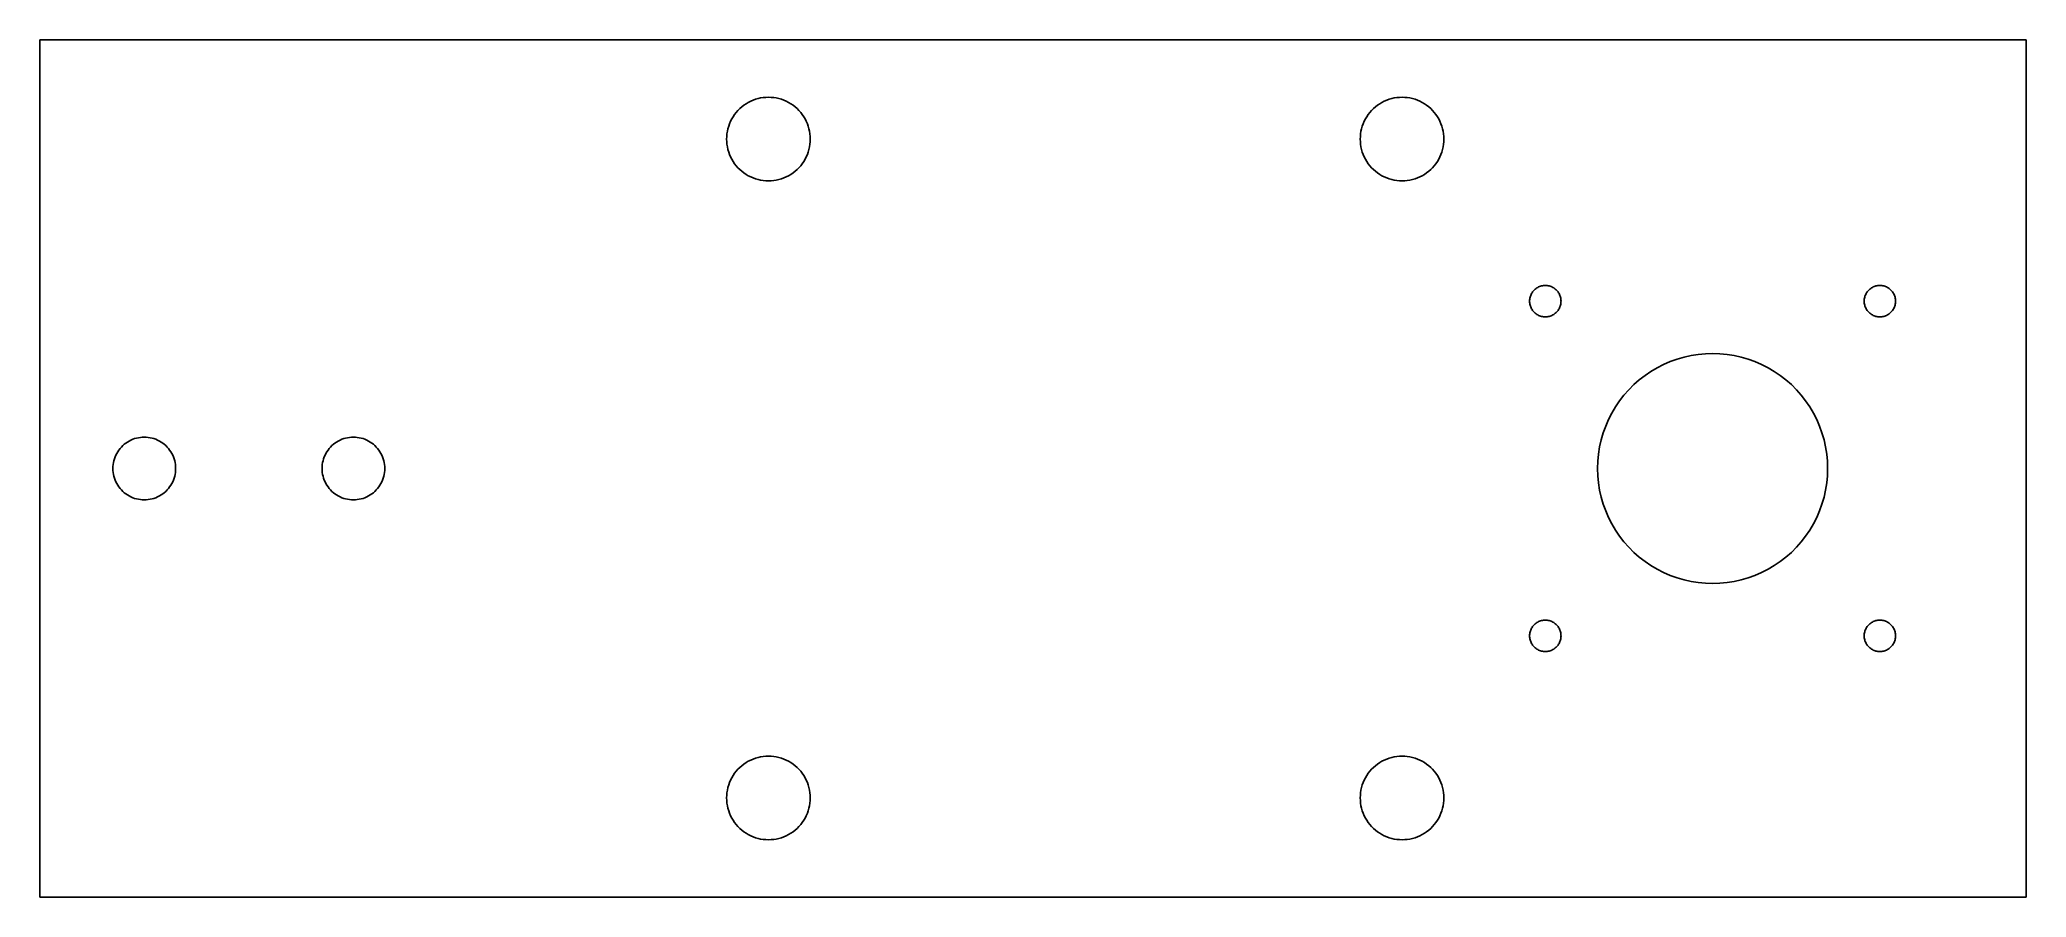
# Model space of a CAD drawing. Header units: metres. Extents: x -100 to 90, y -41 to 41.
import ezdxf

# ---------------------------------------------------------------- set-up
doc = ezdxf.new("R2010")
doc.units = ezdxf.units.M

msp = doc.modelspace()

# ---------------------------------------------------------------- linework, layer by layer
for p, q in [((90, 41), (-100, 41)), ((-100, 41), (-100, -41)), ((90, -41), (90, 41)), ((-33.382, 34.0497), (-33.2159, 34.2382)), ((-33.2159, 34.2382), (-33.0382, 34.4159)), ((-33.0382, 34.4159), (-32.8497, 34.582)), ((-32.8497, 34.582), (-32.6511, 34.7361)), ((-32.6511, 34.7361), (-32.4433, 34.8773)), ((-32.4433, 34.8773), (-32.227, 35.0052)), ((-32.227, 35.0052), (-32.0031, 35.1193)), ((-32.0031, 35.1193), (-31.7725, 35.2191)), ((-31.7725, 35.2191), (-31.5361, 35.3042)), ((-31.5361, 35.3042), (-31.2948, 35.3743)), ((-31.2948, 35.3743), (-31.0495, 35.4291)), ((-31.0495, 35.4291), (-30.8013, 35.4684)), ((-30.8013, 35.4684), (-30.5511, 35.4921)), ((-30.5511, 35.4921), (-30.3, 35.5)), ((-30.3, 35.5), (-30.0488, 35.4921)), ((-30.0488, 35.4921), (-29.7987, 35.4684)), ((-29.7987, 35.4684), (-29.5505, 35.4291)), ((-29.5505, 35.4291), (-29.3052, 35.3743)), ((-29.3052, 35.3743), (-29.0639, 35.3042)), ((-29.0639, 35.3042), (-28.8275, 35.2191)), ((-28.8275, 35.2191), (-28.5969, 35.1193)), ((-28.5969, 35.1193), (-28.373, 35.0052)), ((-28.373, 35.0052), (-28.1567, 34.8773)), ((-28.1567, 34.8773), (-27.9489, 34.7361)), ((-27.9489, 34.7361), (-27.7503, 34.582)), ((-27.7503, 34.582), (-27.5618, 34.4159)), ((-27.5618, 34.4159), (-27.3841, 34.2382)), ((-27.3841, 34.2382), (-27.2179, 34.0497)), ((27.2179, 34.0497), (27.3841, 34.2382)), ((27.3841, 34.2382), (27.5618, 34.4159)), ((27.5618, 34.4159), (27.7503, 34.582)), ((27.7503, 34.582), (27.9489, 34.7361)), ((27.9489, 34.7361), (28.1567, 34.8773)), ((28.1567, 34.8773), (28.373, 35.0052)), ((28.373, 35.0052), (28.5969, 35.1193)), ((28.5969, 35.1193), (28.8275, 35.2191)), ((28.8275, 35.2191), (29.0639, 35.3042)), ((29.0639, 35.3042), (29.3052, 35.3743)), ((29.3052, 35.3743), (29.5505, 35.4291)), ((29.5505, 35.4291), (29.7987, 35.4684)), ((29.7987, 35.4684), (30.0488, 35.4921)), ((30.0488, 35.4921), (30.3, 35.5)), ((30.3, 35.5), (30.5511, 35.4921)), ((30.5511, 35.4921), (30.8013, 35.4684)), ((30.8013, 35.4684), (31.0495, 35.4291)), ((31.0495, 35.4291), (31.2948, 35.3743)), ((31.2948, 35.3743), (31.5361, 35.3042)), ((31.5361, 35.3042), (31.7725, 35.2191)), ((31.7725, 35.2191), (32.0031, 35.1193)), ((32.0031, 35.1193), (32.227, 35.0052)), ((32.227, 35.0052), (32.4433, 34.8773)), ((32.4433, 34.8773), (32.6511, 34.7361)), ((32.6511, 34.7361), (32.8497, 34.582)), ((32.8497, 34.582), (33.0382, 34.4159)), ((33.0382, 34.4159), (33.2159, 34.2382)), ((33.2159, 34.2382), (33.382, 34.0497)), ((-34.2291, 32.2495), (-34.1743, 32.4948)), ((-34.1743, 32.4948), (-34.1042, 32.7361)), ((-34.1042, 32.7361), (-34.0191, 32.9725)), ((-34.0191, 32.9725), (-33.9193, 33.2031)), ((-33.9193, 33.2031), (-33.8052, 33.427)), ((-33.8052, 33.427), (-33.6773, 33.6433)), ((-33.6773, 33.6433), (-33.5361, 33.8511)), ((-33.5361, 33.8511), (-33.382, 34.0497)), ((-27.2179, 34.0497), (-27.0639, 33.8511)), ((-27.0639, 33.8511), (-26.9227, 33.6433)), ((-26.9227, 33.6433), (-26.7948, 33.427)), ((-26.7948, 33.427), (-26.6807, 33.2031)), ((-26.6807, 33.2031), (-26.5809, 32.9725)), ((-26.5809, 32.9725), (-26.4958, 32.7361)), ((-26.4958, 32.7361), (-26.4257, 32.4948)), ((-26.4257, 32.4948), (-26.3708, 32.2495)), ((26.3708, 32.2495), (26.4257, 32.4948)), ((26.4257, 32.4948), (26.4958, 32.7361)), ((26.4958, 32.7361), (26.5809, 32.9725)), ((26.5809, 32.9725), (26.6807, 33.2031)), ((26.6807, 33.2031), (26.7948, 33.427)), ((26.7948, 33.427), (26.9227, 33.6433)), ((26.9227, 33.6433), (27.0639, 33.8511)), ((27.0639, 33.8511), (27.2179, 34.0497)), ((33.382, 34.0497), (33.5361, 33.8511)), ((33.5361, 33.8511), (33.6773, 33.6433)), ((33.6773, 33.6433), (33.8052, 33.427)), ((33.8052, 33.427), (33.9193, 33.2031)), ((33.9193, 33.2031), (34.0191, 32.9725)), ((34.0191, 32.9725), (34.1042, 32.7361)), ((34.1042, 32.7361), (34.1743, 32.4948)), ((34.1743, 32.4948), (34.2291, 32.2495)), ((-34.3, 31.5), (-34.2921, 31.7512)), ((-34.2921, 31.2488), (-34.3, 31.5)), ((-34.2921, 31.7512), (-34.2684, 32.0013)), ((-34.2684, 30.9987), (-34.2921, 31.2488)), ((-34.2684, 32.0013), (-34.2291, 32.2495)), ((-34.2291, 30.7505), (-34.2684, 30.9987)), ((-34.1743, 30.5052), (-34.2291, 30.7505)), ((-34.1042, 30.2639), (-34.1743, 30.5052)), ((-26.4257, 30.5052), (-26.4958, 30.2639)), ((-26.3708, 30.7505), (-26.4257, 30.5052)), ((-26.3708, 32.2495), (-26.3315, 32.0013)), ((-26.3315, 30.9987), (-26.3708, 30.7505)), ((-26.3315, 32.0013), (-26.3079, 31.7512)), ((-26.3079, 31.2488), (-26.3315, 30.9987)), ((-26.3079, 31.7512), (-26.3, 31.5)), ((-26.3, 31.5), (-26.3079, 31.2488)), ((26.3, 31.5), (26.3079, 31.7512)), ((26.3079, 31.2488), (26.3, 31.5)), ((26.3079, 31.7512), (26.3315, 32.0013)), ((26.3315, 30.9987), (26.3079, 31.2488)), ((26.3315, 32.0013), (26.3708, 32.2495)), ((26.3708, 30.7505), (26.3315, 30.9987)), ((26.4257, 30.5052), (26.3708, 30.7505)), ((26.4958, 30.2639), (26.4257, 30.5052)), ((34.1743, 30.5052), (34.1042, 30.2639)), ((34.2291, 30.7505), (34.1743, 30.5052)), ((34.2291, 32.2495), (34.2684, 32.0013)), ((34.2684, 30.9987), (34.2291, 30.7505)), ((34.2684, 32.0013), (34.2921, 31.7512)), ((34.2921, 31.2488), (34.2684, 30.9987)), ((34.2921, 31.7512), (34.3, 31.5)), ((34.3, 31.5), (34.2921, 31.2488)), ((-34.0191, 30.0275), (-34.1042, 30.2639)), ((-33.9193, 29.7969), (-34.0191, 30.0275)), ((-33.8052, 29.573), (-33.9193, 29.7969)), ((-33.6773, 29.3567), (-33.8052, 29.573)), ((-33.5361, 29.1488), (-33.6773, 29.3567)), ((-33.382, 28.9503), (-33.5361, 29.1488)), ((-33.2159, 28.7618), (-33.382, 28.9503)), ((-33.0382, 28.5841), (-33.2159, 28.7618)), ((-32.8497, 28.4179), (-33.0382, 28.5841)), ((-27.5618, 28.5841), (-27.7503, 28.4179)), ((-27.3841, 28.7618), (-27.5618, 28.5841)), ((-27.2179, 28.9503), (-27.3841, 28.7618)), ((-27.0639, 29.1488), (-27.2179, 28.9503)), ((-26.9227, 29.3567), (-27.0639, 29.1488)), ((-26.7948, 29.573), (-26.9227, 29.3567)), ((-26.6807, 29.7969), (-26.7948, 29.573)), ((-26.5809, 30.0275), (-26.6807, 29.7969)), ((-26.4958, 30.2639), (-26.5809, 30.0275)), ((26.5809, 30.0275), (26.4958, 30.2639)), ((26.6807, 29.7969), (26.5809, 30.0275)), ((26.7948, 29.573), (26.6807, 29.7969)), ((26.9227, 29.3567), (26.7948, 29.573)), ((27.0639, 29.1488), (26.9227, 29.3567)), ((27.2179, 28.9503), (27.0639, 29.1488)), ((27.3841, 28.7618), (27.2179, 28.9503)), ((27.5618, 28.5841), (27.3841, 28.7618)), ((27.7503, 28.4179), (27.5618, 28.5841)), ((33.0382, 28.5841), (32.8497, 28.4179)), ((33.2159, 28.7618), (33.0382, 28.5841)), ((33.382, 28.9503), (33.2159, 28.7618)), ((33.5361, 29.1488), (33.382, 28.9503)), ((33.6773, 29.3567), (33.5361, 29.1488)), ((33.8052, 29.573), (33.6773, 29.3567)), ((33.9193, 29.7969), (33.8052, 29.573)), ((34.0191, 30.0275), (33.9193, 29.7969)), ((34.1042, 30.2639), (34.0191, 30.0275)), ((-32.6511, 28.2639), (-32.8497, 28.4179)), ((-32.4433, 28.1227), (-32.6511, 28.2639)), ((-32.227, 27.9948), (-32.4433, 28.1227)), ((-32.0031, 27.8807), (-32.227, 27.9948)), ((-31.7725, 27.7809), (-32.0031, 27.8807)), ((-31.5361, 27.6958), (-31.7725, 27.7809)), ((-31.2948, 27.6257), (-31.5361, 27.6958)), ((-31.0495, 27.5708), (-31.2948, 27.6257)), ((-30.8013, 27.5315), (-31.0495, 27.5708)), ((-30.5511, 27.5079), (-30.8013, 27.5315)), ((-30.3, 27.5), (-30.5511, 27.5079)), ((-30.0488, 27.5079), (-30.3, 27.5)), ((-29.7987, 27.5315), (-30.0488, 27.5079)), ((-29.5505, 27.5708), (-29.7987, 27.5315)), ((-29.3052, 27.6257), (-29.5505, 27.5708)), ((-29.0639, 27.6958), (-29.3052, 27.6257)), ((-28.8275, 27.7809), (-29.0639, 27.6958)), ((-28.5969, 27.8807), (-28.8275, 27.7809)), ((-28.373, 27.9948), (-28.5969, 27.8807)), ((-28.1567, 28.1227), (-28.373, 27.9948)), ((-27.9489, 28.2639), (-28.1567, 28.1227)), ((-27.7503, 28.4179), (-27.9489, 28.2639)), ((27.9489, 28.2639), (27.7503, 28.4179)), ((28.1567, 28.1227), (27.9489, 28.2639)), ((28.373, 27.9948), (28.1567, 28.1227)), ((28.5969, 27.8807), (28.373, 27.9948)), ((28.8275, 27.7809), (28.5969, 27.8807)), ((29.0639, 27.6958), (28.8275, 27.7809)), ((29.3052, 27.6257), (29.0639, 27.6958)), ((29.5505, 27.5708), (29.3052, 27.6257)), ((29.7987, 27.5315), (29.5505, 27.5708)), ((30.0488, 27.5079), (29.7987, 27.5315)), ((30.3, 27.5), (30.0488, 27.5079)), ((30.5511, 27.5079), (30.3, 27.5)), ((30.8013, 27.5315), (30.5511, 27.5079)), ((31.0495, 27.5708), (30.8013, 27.5315)), ((31.2948, 27.6257), (31.0495, 27.5708)), ((31.5361, 27.6958), (31.2948, 27.6257)), ((31.7725, 27.7809), (31.5361, 27.6958)), ((32.0031, 27.8807), (31.7725, 27.7809)), ((32.227, 27.9948), (32.0031, 27.8807)), ((32.4433, 28.1227), (32.227, 27.9948)), ((32.6511, 28.2639), (32.4433, 28.1227)), ((32.8497, 28.4179), (32.6511, 28.2639)), ((42.9732, 17.0934), (43.0439, 17.1558)), ((43.0439, 17.1558), (43.1183, 17.2135)), ((43.1183, 17.2135), (43.1963, 17.2665)), ((43.1963, 17.2665), (43.2774, 17.3145)), ((43.2774, 17.3145), (43.3613, 17.3572)), ((43.3613, 17.3572), (43.4478, 17.3947)), ((43.4478, 17.3947), (43.5365, 17.4266)), ((43.5365, 17.4266), (43.627, 17.4529)), ((43.627, 17.4529), (43.7189, 17.4734)), ((43.7189, 17.4734), (43.812, 17.4882)), ((43.812, 17.4882), (43.9058, 17.497)), ((43.9058, 17.497), (44, 17.5)), ((44, 17.5), (44.0942, 17.497)), ((44.0942, 17.497), (44.188, 17.4882)), ((44.188, 17.4882), (44.2811, 17.4734)), ((44.2811, 17.4734), (44.373, 17.4529)), ((44.373, 17.4529), (44.4635, 17.4266)), ((44.4635, 17.4266), (44.5522, 17.3947)), ((44.5522, 17.3947), (44.6387, 17.3572)), ((44.6387, 17.3572), (44.7226, 17.3145)), ((44.7226, 17.3145), (44.8037, 17.2665)), ((44.8037, 17.2665), (44.8817, 17.2135)), ((44.8817, 17.2135), (44.9561, 17.1558)), ((44.9561, 17.1558), (45.0268, 17.0934)), ((74.9732, 17.0934), (75.0439, 17.1558)), ((75.0439, 17.1558), (75.1183, 17.2135)), ((75.1183, 17.2135), (75.1963, 17.2665)), ((75.1963, 17.2665), (75.2774, 17.3145)), ((75.2774, 17.3145), (75.3613, 17.3572)), ((75.3613, 17.3572), (75.4478, 17.3947)), ((75.4478, 17.3947), (75.5365, 17.4266)), ((75.5365, 17.4266), (75.627, 17.4529)), ((75.627, 17.4529), (75.7189, 17.4734)), ((75.7189, 17.4734), (75.812, 17.4882)), ((75.812, 17.4882), (75.9058, 17.497)), ((75.9058, 17.497), (76, 17.5)), ((76, 17.5), (76.0942, 17.497)), ((76.0942, 17.497), (76.188, 17.4882)), ((76.188, 17.4882), (76.2811, 17.4734)), ((76.2811, 17.4734), (76.373, 17.4529)), ((76.373, 17.4529), (76.4635, 17.4266)), ((76.4635, 17.4266), (76.5522, 17.3947)), ((76.5522, 17.3947), (76.6387, 17.3572)), ((76.6387, 17.3572), (76.7226, 17.3145)), ((76.7226, 17.3145), (76.8037, 17.2665)), ((76.8037, 17.2665), (76.8817, 17.2135)), ((76.8817, 17.2135), (76.9561, 17.1558)), ((76.9561, 17.1558), (77.0268, 17.0934)), ((42.5, 16), (42.503, 16.0942)), ((42.503, 15.9058), (42.5, 16)), ((42.503, 16.0942), (42.5118, 16.188)), ((42.5118, 15.812), (42.503, 15.9058)), ((42.5118, 16.188), (42.5266, 16.2811)), ((42.5266, 15.7189), (42.5118, 15.812)), ((42.5266, 16.2811), (42.5471, 16.373)), ((42.5471, 15.627), (42.5266, 15.7189)), ((42.5471, 16.373), (42.5734, 16.4635)), ((42.5734, 15.5365), (42.5471, 15.627)), ((42.5734, 16.4635), (42.6053, 16.5522)), ((42.6053, 15.4478), (42.5734, 15.5365)), ((42.6053, 16.5522), (42.6428, 16.6387)), ((42.6428, 15.3613), (42.6053, 15.4478)), ((42.6428, 16.6387), (42.6855, 16.7226)), ((42.6855, 15.2774), (42.6428, 15.3613)), ((42.6855, 16.7226), (42.7335, 16.8037)), ((42.7335, 15.1963), (42.6855, 15.2774)), ((42.7335, 16.8037), (42.7865, 16.8817)), ((42.7865, 16.8817), (42.8442, 16.9561)), ((42.8442, 16.9561), (42.9066, 17.0268)), ((42.9066, 17.0268), (42.9732, 17.0934)), ((45.0268, 17.0934), (45.0935, 17.0268)), ((45.0935, 17.0268), (45.1558, 16.9561)), ((45.1558, 16.9561), (45.2135, 16.8817)), ((45.2135, 16.8817), (45.2665, 16.8037)), ((45.2665, 16.8037), (45.3145, 16.7226)), ((45.3145, 15.2774), (45.2665, 15.1963)), ((45.3145, 16.7226), (45.3573, 16.6387)), ((45.3573, 15.3613), (45.3145, 15.2774)), ((45.3573, 16.6387), (45.3947, 16.5522)), ((45.3947, 15.4478), (45.3573, 15.3613)), ((45.3947, 16.5522), (45.4266, 16.4635)), ((45.4266, 15.5365), (45.3947, 15.4478)), ((45.4266, 16.4635), (45.4529, 16.373)), ((45.4529, 15.627), (45.4266, 15.5365)), ((45.4529, 16.373), (45.4734, 16.2811)), ((45.4734, 15.7189), (45.4529, 15.627)), ((45.4734, 16.2811), (45.4882, 16.188)), ((45.4882, 15.812), (45.4734, 15.7189)), ((45.4882, 16.188), (45.4971, 16.0942)), ((45.4971, 15.9058), (45.4882, 15.812)), ((45.4971, 16.0942), (45.5, 16)), ((45.5, 16), (45.4971, 15.9058)), ((74.5, 16), (74.5029, 16.0942)), ((74.5029, 15.9058), (74.5, 16)), ((74.5029, 16.0942), (74.5118, 16.188)), ((74.5118, 15.812), (74.5029, 15.9058)), ((74.5118, 16.188), (74.5266, 16.2811)), ((74.5266, 15.7189), (74.5118, 15.812)), ((74.5266, 16.2811), (74.5471, 16.373)), ((74.5471, 15.627), (74.5266, 15.7189)), ((74.5471, 16.373), (74.5734, 16.4635)), ((74.5734, 15.5365), (74.5471, 15.627)), ((74.5734, 16.4635), (74.6053, 16.5522)), ((74.6053, 15.4478), (74.5734, 15.5365)), ((74.6053, 16.5522), (74.6427, 16.6387)), ((74.6427, 15.3613), (74.6053, 15.4478)), ((74.6427, 16.6387), (74.6855, 16.7226)), ((74.6855, 15.2774), (74.6427, 15.3613)), ((74.6855, 16.7226), (74.7335, 16.8037)), ((74.7335, 15.1963), (74.6855, 15.2774)), ((74.7335, 16.8037), (74.7865, 16.8817)), ((74.7865, 16.8817), (74.8442, 16.9561)), ((74.8442, 16.9561), (74.9065, 17.0268)), ((74.9065, 17.0268), (74.9732, 17.0934)), ((77.0268, 17.0934), (77.0934, 17.0268)), ((77.0934, 17.0268), (77.1558, 16.9561)), ((77.1558, 16.9561), (77.2135, 16.8817)), ((77.2135, 16.8817), (77.2665, 16.8037)), ((77.2665, 16.8037), (77.3145, 16.7226)), ((77.3145, 15.2774), (77.2665, 15.1963)), ((77.3145, 16.7226), (77.3572, 16.6387)), ((77.3572, 15.3613), (77.3145, 15.2774)), ((77.3572, 16.6387), (77.3947, 16.5522)), ((77.3947, 15.4478), (77.3572, 15.3613)), ((77.3947, 16.5522), (77.4266, 16.4635)), ((77.4266, 15.5365), (77.3947, 15.4478)), ((77.4266, 16.4635), (77.4529, 16.373)), ((77.4529, 15.627), (77.4266, 15.5365)), ((77.4529, 16.373), (77.4734, 16.2811)), ((77.4734, 15.7189), (77.4529, 15.627)), ((77.4734, 16.2811), (77.4882, 16.188)), ((77.4882, 15.812), (77.4734, 15.7189)), ((77.4882, 16.188), (77.497, 16.0942)), ((77.497, 15.9058), (77.4882, 15.812)), ((77.497, 16.0942), (77.5, 16)), ((77.5, 16), (77.497, 15.9058)), ((42.7865, 15.1183), (42.7335, 15.1963)), ((42.8442, 15.0439), (42.7865, 15.1183)), ((42.9066, 14.9732), (42.8442, 15.0439)), ((42.9732, 14.9065), (42.9066, 14.9732)), ((43.0439, 14.8442), (42.9732, 14.9065)), ((43.1183, 14.7865), (43.0439, 14.8442)), ((43.1963, 14.7335), (43.1183, 14.7865)), ((43.2774, 14.6855), (43.1963, 14.7335)), ((43.3613, 14.6427), (43.2774, 14.6855)), ((43.4478, 14.6053), (43.3613, 14.6427)), ((43.5365, 14.5734), (43.4478, 14.6053)), ((43.627, 14.5471), (43.5365, 14.5734)), ((43.7189, 14.5266), (43.627, 14.5471)), ((43.812, 14.5118), (43.7189, 14.5266)), ((43.9058, 14.5029), (43.812, 14.5118)), ((44, 14.5), (43.9058, 14.5029)), ((44.0942, 14.5029), (44, 14.5)), ((44.188, 14.5118), (44.0942, 14.5029)), ((44.2811, 14.5266), (44.188, 14.5118)), ((44.373, 14.5471), (44.2811, 14.5266)), ((44.4635, 14.5734), (44.373, 14.5471)), ((44.5522, 14.6053), (44.4635, 14.5734)), ((44.6387, 14.6427), (44.5522, 14.6053)), ((44.7226, 14.6855), (44.6387, 14.6427)), ((44.8037, 14.7335), (44.7226, 14.6855)), ((44.8817, 14.7865), (44.8037, 14.7335)), ((44.9561, 14.8442), (44.8817, 14.7865)), ((45.0268, 14.9065), (44.9561, 14.8442)), ((45.0935, 14.9732), (45.0268, 14.9065)), ((45.1558, 15.0439), (45.0935, 14.9732)), ((45.2135, 15.1183), (45.1558, 15.0439)), ((45.2665, 15.1963), (45.2135, 15.1183)), ((74.7865, 15.1183), (74.7335, 15.1963)), ((74.8442, 15.0439), (74.7865, 15.1183)), ((74.9065, 14.9732), (74.8442, 15.0439)), ((74.9732, 14.9065), (74.9065, 14.9732)), ((75.0439, 14.8442), (74.9732, 14.9065)), ((75.1183, 14.7865), (75.0439, 14.8442)), ((75.1963, 14.7335), (75.1183, 14.7865)), ((75.2774, 14.6855), (75.1963, 14.7335)), ((75.3613, 14.6427), (75.2774, 14.6855)), ((75.4478, 14.6053), (75.3613, 14.6427)), ((75.5365, 14.5734), (75.4478, 14.6053)), ((75.627, 14.5471), (75.5365, 14.5734)), ((75.7189, 14.5266), (75.627, 14.5471)), ((75.812, 14.5118), (75.7189, 14.5266)), ((75.9058, 14.5029), (75.812, 14.5118)), ((76, 14.5), (75.9058, 14.5029)), ((76.0942, 14.5029), (76, 14.5)), ((76.188, 14.5118), (76.0942, 14.5029)), ((76.2811, 14.5266), (76.188, 14.5118)), ((76.373, 14.5471), (76.2811, 14.5266)), ((76.4635, 14.5734), (76.373, 14.5471)), ((76.5522, 14.6053), (76.4635, 14.5734)), ((76.6387, 14.6427), (76.5522, 14.6053)), ((76.7226, 14.6855), (76.6387, 14.6427)), ((76.8037, 14.7335), (76.7226, 14.6855)), ((76.8817, 14.7865), (76.8037, 14.7335)), ((76.9561, 14.8442), (76.8817, 14.7865)), ((77.0268, 14.9065), (76.9561, 14.8442)), ((77.0934, 14.9732), (77.0268, 14.9065)), ((77.1558, 15.0439), (77.0934, 14.9732)), ((77.2135, 15.1183), (77.1558, 15.0439)), ((77.2665, 15.1963), (77.2135, 15.1183)), ((54.1059, 9.2876), (54.7007, 9.63936)), ((54.7007, 9.63936), (55.3164, 9.95309)), ((55.3164, 9.95309), (55.9506, 10.2275)), ((55.9506, 10.2275), (56.6008, 10.4616)), ((56.6008, 10.4616), (57.2644, 10.6544)), ((57.2644, 10.6544), (57.9388, 10.8051)), ((57.9388, 10.8051), (58.6213, 10.9133)), ((58.6213, 10.9133), (59.3093, 10.9783)), ((59.3093, 10.9783), (60, 11)), ((60, 11), (60.6907, 10.9783)), ((60.6907, 10.9783), (61.3787, 10.9133)), ((61.3787, 10.9133), (62.0612, 10.8051)), ((62.0612, 10.8051), (62.7356, 10.6544)), ((62.7356, 10.6544), (63.3992, 10.4616)), ((63.3992, 10.4616), (64.0494, 10.2275)), ((64.0494, 10.2275), (64.6836, 9.95309)), ((64.6836, 9.95309), (65.2993, 9.63936)), ((65.2993, 9.63936), (65.8941, 9.2876)), ((51.9814, 7.53001), (52.47, 8.01865)), ((52.47, 8.01865), (52.9883, 8.47563)), ((52.9883, 8.47563), (53.5344, 8.89919)), ((53.5344, 8.89919), (54.1059, 9.2876)), ((65.8941, 9.2876), (66.4656, 8.89919)), ((66.4656, 8.89919), (67.0117, 8.47563)), ((67.0117, 8.47563), (67.53, 8.01865)), ((67.53, 8.01865), (68.0186, 7.53001)), ((50.3606, 5.29929), (50.7124, 5.89409)), ((50.7124, 5.89409), (51.1008, 6.46564)), ((51.1008, 6.46564), (51.5244, 7.01166)), ((51.5244, 7.01166), (51.9814, 7.53001)), ((68.0186, 7.53001), (68.4756, 7.01166)), ((68.4756, 7.01166), (68.8992, 6.46564)), ((68.8992, 6.46564), (69.2876, 5.89409)), ((69.2876, 5.89409), (69.6394, 5.29929)), ((49.5384, 3.39919), (49.7725, 4.04936)), ((49.7725, 4.04936), (50.0469, 4.68356)), ((50.0469, 4.68356), (50.3606, 5.29929)), ((69.6394, 5.29929), (69.9531, 4.68356)), ((69.9531, 4.68356), (70.2275, 4.04936)), ((70.2275, 4.04936), (70.4616, 3.39919)), ((-92.427, 1.76335), (-92.3115, 1.91226)), ((-92.3115, 1.91226), (-92.1869, 2.05363)), ((-92.1869, 2.05363), (-92.0536, 2.1869)), ((-92.0536, 2.1869), (-91.9123, 2.31154)), ((-91.9123, 2.31154), (-91.7634, 2.42705)), ((-91.7634, 2.42705), (-91.6075, 2.53297)), ((-91.6075, 2.53297), (-91.4453, 2.62891)), ((-91.4453, 2.62891), (-91.2773, 2.71448)), ((-91.2773, 2.71448), (-91.1044, 2.78932)), ((-91.1044, 2.78932), (-90.927, 2.85316)), ((-90.927, 2.85316), (-90.7461, 2.90575)), ((-90.7461, 2.90575), (-90.5621, 2.94685)), ((-90.5621, 2.94685), (-90.376, 2.97633)), ((-90.376, 2.97633), (-90.1884, 2.99408)), ((-90.1884, 2.99408), (-90, 3)), ((-90, 3), (-89.8116, 2.99408)), ((-89.8116, 2.99408), (-89.624, 2.97633)), ((-89.624, 2.97633), (-89.4379, 2.94685)), ((-89.4379, 2.94685), (-89.2539, 2.90575)), ((-89.2539, 2.90575), (-89.0729, 2.85316)), ((-89.0729, 2.85316), (-88.8956, 2.78932)), ((-88.8956, 2.78932), (-88.7227, 2.71448)), ((-88.7227, 2.71448), (-88.5547, 2.62891)), ((-88.5547, 2.62891), (-88.3925, 2.53297)), ((-88.3925, 2.53297), (-88.2366, 2.42705)), ((-88.2366, 2.42705), (-88.0877, 2.31154)), ((-88.0877, 2.31154), (-87.9464, 2.1869)), ((-87.9464, 2.1869), (-87.8131, 2.05363)), ((-87.8131, 2.05363), (-87.6884, 1.91226)), ((-87.6884, 1.91226), (-87.5729, 1.76335)), ((-72.4271, 1.76334), (-72.3116, 1.91225)), ((-72.3116, 1.91225), (-72.1869, 2.05362)), ((-72.1869, 2.05362), (-72.0536, 2.18689)), ((-72.0536, 2.18689), (-71.9123, 2.31152)), ((-71.9123, 2.31152), (-71.7634, 2.42703)), ((-71.7634, 2.42703), (-71.6075, 2.53296)), ((-71.6075, 2.53296), (-71.4453, 2.62889)), ((-71.4453, 2.62889), (-71.2773, 2.71446)), ((-71.2773, 2.71446), (-71.1044, 2.78931)), ((-71.1044, 2.78931), (-70.9271, 2.85315)), ((-70.9271, 2.85315), (-70.7461, 2.90573)), ((-70.7461, 2.90573), (-70.5621, 2.94684)), ((-70.5621, 2.94684), (-70.376, 2.97632)), ((-70.376, 2.97632), (-70.1884, 2.99406)), ((-70.1884, 2.99406), (-70, 2.99998)), ((-70, 2.99998), (-69.8116, 2.99406)), ((-69.8116, 2.99406), (-69.624, 2.97632)), ((-69.624, 2.97632), (-69.4379, 2.94684)), ((-69.4379, 2.94684), (-69.2539, 2.90573)), ((-69.2539, 2.90573), (-69.073, 2.85315)), ((-69.073, 2.85315), (-68.8956, 2.78931)), ((-68.8956, 2.78931), (-68.7227, 2.71446)), ((-68.7227, 2.71446), (-68.5547, 2.62889)), ((-68.5547, 2.62889), (-68.3925, 2.53296)), ((-68.3925, 2.53296), (-68.2366, 2.42703)), ((-68.2366, 2.42703), (-68.0877, 2.31152)), ((-68.0877, 2.31152), (-67.9464, 2.18689)), ((-67.9464, 2.18689), (-67.8131, 2.05362)), ((-67.8131, 2.05362), (-67.6885, 1.91225)), ((-67.6885, 1.91225), (-67.573, 1.76334)), ((49.0867, 1.37866), (49.1949, 2.06119)), ((49.1949, 2.06119), (49.3456, 2.73558)), ((49.3456, 2.73558), (49.5384, 3.39919)), ((70.4616, 3.39919), (70.6544, 2.73558)), ((70.6544, 2.73558), (70.8051, 2.06119)), ((70.8051, 2.06119), (70.9133, 1.37866)), ((-93, 0), (-92.9941, 0.18837)), ((-92.9941, -0.18835), (-93, 0)), ((-92.9941, 0.18837), (-92.9763, 0.37599)), ((-92.9763, 0.37599), (-92.9469, 0.56213)), ((-92.9469, 0.56213), (-92.9057, 0.74606)), ((-92.9057, 0.74606), (-92.8532, 0.92705)), ((-92.8532, 0.92705), (-92.7893, 1.10437)), ((-92.7893, 1.10437), (-92.7145, 1.27733)), ((-92.7145, 1.27733), (-92.6289, 1.44525)), ((-92.6289, 1.44525), (-92.533, 1.60747)), ((-92.533, 1.60747), (-92.427, 1.76335)), ((-87.5729, 1.76335), (-87.467, 1.60747)), ((-87.467, 1.60747), (-87.3711, 1.44525)), ((-87.3711, 1.44525), (-87.2855, 1.27733)), ((-87.2855, 1.27733), (-87.2107, 1.10437)), ((-87.2107, 1.10437), (-87.1468, 0.92705)), ((-87.1468, 0.92705), (-87.0942, 0.74606)), ((-87.0942, 0.74606), (-87.0531, 0.56213)), ((-87.0531, 0.56213), (-87.0237, 0.37599)), ((-87.0237, 0.37599), (-87.0059, 0.18837)), ((-87.0059, 0.18837), (-87, 0)), ((-87, 0), (-87.0059, -0.18835)), ((-73, 0), (-72.9941, 0.18835)), ((-72.9941, -0.18837), (-73, 0)), ((-72.9941, 0.18835), (-72.9763, 0.37598)), ((-72.9763, 0.37598), (-72.9469, 0.56212)), ((-72.9469, 0.56212), (-72.9058, 0.74605)), ((-72.9058, 0.74605), (-72.8532, 0.92703)), ((-72.8532, 0.92703), (-72.7893, 1.10435)), ((-72.7893, 1.10435), (-72.7145, 1.27731)), ((-72.7145, 1.27731), (-72.6289, 1.44524)), ((-72.6289, 1.44524), (-72.533, 1.60745)), ((-72.533, 1.60745), (-72.4271, 1.76334)), ((-67.573, 1.76334), (-67.467, 1.60745)), ((-67.467, 1.60745), (-67.3711, 1.44524)), ((-67.3711, 1.44524), (-67.2855, 1.27731)), ((-67.2855, 1.27731), (-67.2107, 1.10435)), ((-67.2107, 1.10435), (-67.1468, 0.92703)), ((-67.1468, 0.92703), (-67.0943, 0.74605)), ((-67.0943, 0.74605), (-67.0531, 0.56212)), ((-67.0531, 0.56212), (-67.0237, 0.37598)), ((-67.0237, 0.37598), (-67.0059, 0.18835)), ((-67.0059, 0.18835), (-67, 0)), ((-67, 0), (-67.0059, -0.18837)), ((49, 0), (49.0217, 0.69069)), ((49.0217, -0.69069), (49, 0)), ((49.0217, 0.69069), (49.0867, 1.37866)), ((70.9133, 1.37866), (70.9783, 0.69069)), ((70.9783, 0.69069), (71, 0)), ((71, 0), (70.9783, -0.69069)), ((-92.9763, -0.37598), (-92.9941, -0.18835)), ((-92.9469, -0.56212), (-92.9763, -0.37598)), ((-92.9057, -0.74605), (-92.9469, -0.56212)), ((-92.8532, -0.92703), (-92.9057, -0.74605)), ((-92.7893, -1.10435), (-92.8532, -0.92703)), ((-92.7145, -1.27731), (-92.7893, -1.10435)), ((-92.6289, -1.44524), (-92.7145, -1.27731)), ((-92.533, -1.60745), (-92.6289, -1.44524)), ((-92.427, -1.76334), (-92.533, -1.60745)), ((-92.3115, -1.91225), (-92.427, -1.76334)), ((-87.5729, -1.76334), (-87.6884, -1.91225)), ((-87.467, -1.60745), (-87.5729, -1.76334)), ((-87.3711, -1.44524), (-87.467, -1.60745)), ((-87.2855, -1.27731), (-87.3711, -1.44524)), ((-87.2107, -1.10435), (-87.2855, -1.27731)), ((-87.1468, -0.92703), (-87.2107, -1.10435)), ((-87.0942, -0.74605), (-87.1468, -0.92703)), ((-87.0531, -0.56212), (-87.0942, -0.74605)), ((-87.0237, -0.37598), (-87.0531, -0.56212)), ((-87.0059, -0.18835), (-87.0237, -0.37598)), ((-72.9763, -0.37599), (-72.9941, -0.18837)), ((-72.9469, -0.56213), (-72.9763, -0.37599)), ((-72.9058, -0.74606), (-72.9469, -0.56213)), ((-72.8532, -0.92705), (-72.9058, -0.74606)), ((-72.7893, -1.10437), (-72.8532, -0.92705)), ((-72.7145, -1.27733), (-72.7893, -1.10437)), ((-72.6289, -1.44525), (-72.7145, -1.27733)), ((-72.533, -1.60747), (-72.6289, -1.44525)), ((-72.4271, -1.76335), (-72.533, -1.60747)), ((-72.3116, -1.91226), (-72.4271, -1.76335)), ((-67.573, -1.76335), (-67.6885, -1.91226)), ((-67.467, -1.60747), (-67.573, -1.76335)), ((-67.3711, -1.44525), (-67.467, -1.60747)), ((-67.2855, -1.27733), (-67.3711, -1.44525)), ((-67.2107, -1.10437), (-67.2855, -1.27733)), ((-67.1468, -0.92705), (-67.2107, -1.10437)), ((-67.0943, -0.74606), (-67.1468, -0.92705)), ((-67.0531, -0.56213), (-67.0943, -0.74606)), ((-67.0237, -0.37599), (-67.0531, -0.56213)), ((-67.0059, -0.18837), (-67.0237, -0.37599)), ((49.0867, -1.37866), (49.0217, -0.69069)), ((49.1949, -2.06119), (49.0867, -1.37866)), ((70.9133, -1.37866), (70.8051, -2.06119)), ((70.9783, -0.69069), (70.9133, -1.37866)), ((-92.1869, -2.05362), (-92.3115, -1.91225)), ((-92.0536, -2.18689), (-92.1869, -2.05362)), ((-91.9123, -2.31152), (-92.0536, -2.18689)), ((-91.7634, -2.42703), (-91.9123, -2.31152)), ((-91.6075, -2.53296), (-91.7634, -2.42703)), ((-91.4453, -2.62889), (-91.6075, -2.53296)), ((-91.2773, -2.71446), (-91.4453, -2.62889)), ((-91.1044, -2.78931), (-91.2773, -2.71446)), ((-90.927, -2.85315), (-91.1044, -2.78931)), ((-90.7461, -2.90573), (-90.927, -2.85315)), ((-90.5621, -2.94684), (-90.7461, -2.90573)), ((-90.376, -2.97632), (-90.5621, -2.94684)), ((-90.1884, -2.99406), (-90.376, -2.97632)), ((-90, -2.99998), (-90.1884, -2.99406)), ((-89.8116, -2.99406), (-90, -2.99998)), ((-89.624, -2.97632), (-89.8116, -2.99406)), ((-89.4379, -2.94684), (-89.624, -2.97632)), ((-89.2539, -2.90573), (-89.4379, -2.94684)), ((-89.0729, -2.85315), (-89.2539, -2.90573)), ((-88.8956, -2.78931), (-89.0729, -2.85315)), ((-88.7227, -2.71446), (-88.8956, -2.78931)), ((-88.5547, -2.62889), (-88.7227, -2.71446)), ((-88.3925, -2.53296), (-88.5547, -2.62889)), ((-88.2366, -2.42703), (-88.3925, -2.53296)), ((-88.0877, -2.31152), (-88.2366, -2.42703)), ((-87.9464, -2.18689), (-88.0877, -2.31152)), ((-87.8131, -2.05362), (-87.9464, -2.18689)), ((-87.6884, -1.91225), (-87.8131, -2.05362)), ((-72.1869, -2.05363), (-72.3116, -1.91226)), ((-72.0536, -2.1869), (-72.1869, -2.05363)), ((-71.9123, -2.31154), (-72.0536, -2.1869)), ((-71.7634, -2.42705), (-71.9123, -2.31154)), ((-71.6075, -2.53297), (-71.7634, -2.42705)), ((-71.4453, -2.62891), (-71.6075, -2.53297)), ((-71.2773, -2.71448), (-71.4453, -2.62891)), ((-71.1044, -2.78932), (-71.2773, -2.71448)), ((-70.9271, -2.85316), (-71.1044, -2.78932)), ((-70.7461, -2.90575), (-70.9271, -2.85316)), ((-70.5621, -2.94685), (-70.7461, -2.90575)), ((-70.376, -2.97633), (-70.5621, -2.94685)), ((-70.1884, -2.99408), (-70.376, -2.97633)), ((-70, -3), (-70.1884, -2.99408)), ((-69.8116, -2.99408), (-70, -3)), ((-69.624, -2.97633), (-69.8116, -2.99408)), ((-69.4379, -2.94685), (-69.624, -2.97633)), ((-69.2539, -2.90575), (-69.4379, -2.94685)), ((-69.073, -2.85316), (-69.2539, -2.90575)), ((-68.8956, -2.78932), (-69.073, -2.85316)), ((-68.7227, -2.71448), (-68.8956, -2.78932)), ((-68.5547, -2.62891), (-68.7227, -2.71448)), ((-68.3925, -2.53297), (-68.5547, -2.62891)), ((-68.2366, -2.42705), (-68.3925, -2.53297)), ((-68.0877, -2.31154), (-68.2366, -2.42705)), ((-67.9464, -2.1869), (-68.0877, -2.31154)), ((-67.8131, -2.05363), (-67.9464, -2.1869)), ((-67.6885, -1.91226), (-67.8131, -2.05363)), ((49.3456, -2.73558), (49.1949, -2.06119)), ((49.5384, -3.39919), (49.3456, -2.73558)), ((49.7725, -4.04936), (49.5384, -3.39919)), ((70.4616, -3.39919), (70.2275, -4.04936)), ((70.6544, -2.73558), (70.4616, -3.39919)), ((70.8051, -2.06119), (70.6544, -2.73558)), ((50.0469, -4.68356), (49.7725, -4.04936)), ((50.3606, -5.29929), (50.0469, -4.68356)), ((50.7124, -5.89409), (50.3606, -5.29929)), ((69.6394, -5.29929), (69.2876, -5.89409)), ((69.9531, -4.68356), (69.6394, -5.29929)), ((70.2275, -4.04936), (69.9531, -4.68356)), ((51.1008, -6.46564), (50.7124, -5.89409)), ((51.5244, -7.01166), (51.1008, -6.46564)), ((51.9814, -7.53001), (51.5244, -7.01166)), ((52.47, -8.01865), (51.9814, -7.53001)), ((68.0186, -7.53001), (67.53, -8.01865)), ((68.4756, -7.01166), (68.0186, -7.53001)), ((68.8992, -6.46564), (68.4756, -7.01166)), ((69.2876, -5.89409), (68.8992, -6.46564)), ((52.9883, -8.47563), (52.47, -8.01865)), ((53.5344, -8.89919), (52.9883, -8.47563)), ((54.1059, -9.2876), (53.5344, -8.89919)), ((54.7007, -9.63936), (54.1059, -9.2876)), ((65.8941, -9.2876), (65.2993, -9.63936)), ((66.4656, -8.89919), (65.8941, -9.2876)), ((67.0117, -8.47563), (66.4656, -8.89919)), ((67.53, -8.01865), (67.0117, -8.47563)), ((55.3164, -9.95309), (54.7007, -9.63936)), ((55.9506, -10.2275), (55.3164, -9.95309)), ((56.6008, -10.4616), (55.9506, -10.2275)), ((57.2644, -10.6544), (56.6008, -10.4616)), ((57.9388, -10.8051), (57.2644, -10.6544)), ((58.6213, -10.9133), (57.9388, -10.8051)), ((59.3093, -10.9783), (58.6213, -10.9133)), ((60, -11), (59.3093, -10.9783)), ((60.6907, -10.9783), (60, -11)), ((61.3787, -10.9133), (60.6907, -10.9783)), ((62.0612, -10.8051), (61.3787, -10.9133)), ((62.7356, -10.6544), (62.0612, -10.8051)), ((63.3992, -10.4616), (62.7356, -10.6544)), ((64.0494, -10.2275), (63.3992, -10.4616)), ((64.6836, -9.95309), (64.0494, -10.2275)), ((65.2993, -9.63936), (64.6836, -9.95309)), ((42.6855, -15.2774), (42.7335, -15.1963)), ((42.7335, -15.1963), (42.7865, -15.1183)), ((42.7865, -15.1183), (42.8442, -15.0439)), ((42.8442, -15.0439), (42.9066, -14.9732)), ((42.9066, -14.9732), (42.9732, -14.9065)), ((42.9732, -14.9065), (43.0439, -14.8442)), ((43.0439, -14.8442), (43.1183, -14.7865)), ((43.1183, -14.7865), (43.1963, -14.7335)), ((43.1963, -14.7335), (43.2774, -14.6855)), ((43.2774, -14.6855), (43.3613, -14.6427)), ((43.3613, -14.6427), (43.4478, -14.6053)), ((43.4478, -14.6053), (43.5365, -14.5734)), ((43.5365, -14.5734), (43.627, -14.5471)), ((43.627, -14.5471), (43.7189, -14.5266)), ((43.7189, -14.5266), (43.812, -14.5118)), ((43.812, -14.5118), (43.9058, -14.5029)), ((43.9058, -14.5029), (44, -14.5)), ((44, -14.5), (44.0942, -14.5029)), ((44.0942, -14.5029), (44.188, -14.5118)), ((44.188, -14.5118), (44.2811, -14.5266)), ((44.2811, -14.5266), (44.373, -14.5471)), ((44.373, -14.5471), (44.4635, -14.5734)), ((44.4635, -14.5734), (44.5522, -14.6053)), ((44.5522, -14.6053), (44.6387, -14.6427)), ((44.6387, -14.6427), (44.7226, -14.6855)), ((44.7226, -14.6855), (44.8037, -14.7335)), ((44.8037, -14.7335), (44.8817, -14.7865)), ((44.8817, -14.7865), (44.9561, -14.8442)), ((44.9561, -14.8442), (45.0268, -14.9065)), ((45.0268, -14.9065), (45.0935, -14.9732)), ((45.0935, -14.9732), (45.1558, -15.0439)), ((45.1558, -15.0439), (45.2135, -15.1183)), ((45.2135, -15.1183), (45.2665, -15.1963)), ((45.2665, -15.1963), (45.3145, -15.2774)), ((74.6855, -15.2774), (74.7335, -15.1963)), ((74.7335, -15.1963), (74.7865, -15.1183)), ((74.7865, -15.1183), (74.8442, -15.0439)), ((74.8442, -15.0439), (74.9065, -14.9732)), ((74.9065, -14.9732), (74.9732, -14.9065)), ((74.9732, -14.9065), (75.0439, -14.8442)), ((75.0439, -14.8442), (75.1183, -14.7865)), ((75.1183, -14.7865), (75.1963, -14.7335)), ((75.1963, -14.7335), (75.2774, -14.6855)), ((75.2774, -14.6855), (75.3613, -14.6427)), ((75.3613, -14.6427), (75.4478, -14.6053)), ((75.4478, -14.6053), (75.5365, -14.5734)), ((75.5365, -14.5734), (75.627, -14.5471)), ((75.627, -14.5471), (75.7189, -14.5266)), ((75.7189, -14.5266), (75.812, -14.5118)), ((75.812, -14.5118), (75.9058, -14.5029)), ((75.9058, -14.5029), (76, -14.5)), ((76, -14.5), (76.0942, -14.5029)), ((76.0942, -14.5029), (76.188, -14.5118)), ((76.188, -14.5118), (76.2811, -14.5266)), ((76.2811, -14.5266), (76.373, -14.5471)), ((76.373, -14.5471), (76.4635, -14.5734)), ((76.4635, -14.5734), (76.5522, -14.6053)), ((76.5522, -14.6053), (76.6387, -14.6427)), ((76.6387, -14.6427), (76.7226, -14.6855)), ((76.7226, -14.6855), (76.8037, -14.7335)), ((76.8037, -14.7335), (76.8817, -14.7865)), ((76.8817, -14.7865), (76.9561, -14.8442)), ((76.9561, -14.8442), (77.0268, -14.9065)), ((77.0268, -14.9065), (77.0934, -14.9732)), ((77.0934, -14.9732), (77.1558, -15.0439)), ((77.1558, -15.0439), (77.2135, -15.1183)), ((77.2135, -15.1183), (77.2665, -15.1963)), ((77.2665, -15.1963), (77.3145, -15.2774)), ((42.5, -16), (42.503, -15.9058)), ((42.503, -16.0942), (42.5, -16)), ((42.503, -15.9058), (42.5118, -15.812)), ((42.5118, -16.188), (42.503, -16.0942)), ((42.5118, -15.812), (42.5266, -15.7189)), ((42.5266, -16.2811), (42.5118, -16.188)), ((42.5266, -15.7189), (42.5471, -15.627)), ((42.5471, -16.373), (42.5266, -16.2811)), ((42.5471, -15.627), (42.5734, -15.5365)), ((42.5734, -16.4635), (42.5471, -16.373)), ((42.5734, -15.5365), (42.6053, -15.4478)), ((42.6053, -16.5522), (42.5734, -16.4635)), ((42.6053, -15.4478), (42.6428, -15.3613)), ((42.6428, -16.6387), (42.6053, -16.5522)), ((42.6428, -15.3613), (42.6855, -15.2774)), ((42.6855, -16.7226), (42.6428, -16.6387)), ((42.7335, -16.8037), (42.6855, -16.7226)), ((42.7865, -16.8817), (42.7335, -16.8037)), ((42.8442, -16.9561), (42.7865, -16.8817)), ((42.9066, -17.0268), (42.8442, -16.9561)), ((42.9732, -17.0934), (42.9066, -17.0268)), ((43.0439, -17.1558), (42.9732, -17.0934)), ((45.0268, -17.0934), (44.9561, -17.1558)), ((45.0935, -17.0268), (45.0268, -17.0934)), ((45.1558, -16.9561), (45.0935, -17.0268)), ((45.2135, -16.8817), (45.1558, -16.9561)), ((45.2665, -16.8037), (45.2135, -16.8817)), ((45.3145, -16.7226), (45.2665, -16.8037)), ((45.3145, -15.2774), (45.3573, -15.3613)), ((45.3573, -16.6387), (45.3145, -16.7226)), ((45.3573, -15.3613), (45.3947, -15.4478)), ((45.3947, -16.5522), (45.3573, -16.6387)), ((45.3947, -15.4478), (45.4266, -15.5365)), ((45.4266, -16.4635), (45.3947, -16.5522)), ((45.4266, -15.5365), (45.4529, -15.627)), ((45.4529, -16.373), (45.4266, -16.4635)), ((45.4529, -15.627), (45.4734, -15.7189)), ((45.4734, -16.2811), (45.4529, -16.373)), ((45.4734, -15.7189), (45.4882, -15.812)), ((45.4882, -16.188), (45.4734, -16.2811)), ((45.4882, -15.812), (45.4971, -15.9058)), ((45.4971, -16.0942), (45.4882, -16.188)), ((45.4971, -15.9058), (45.5, -16)), ((45.5, -16), (45.4971, -16.0942)), ((74.5, -16), (74.5029, -15.9058)), ((74.5029, -16.0942), (74.5, -16)), ((74.5029, -15.9058), (74.5118, -15.812)), ((74.5118, -16.188), (74.5029, -16.0942)), ((74.5118, -15.812), (74.5266, -15.7189)), ((74.5266, -16.2811), (74.5118, -16.188)), ((74.5266, -15.7189), (74.5471, -15.627)), ((74.5471, -16.373), (74.5266, -16.2811)), ((74.5471, -15.627), (74.5734, -15.5365)), ((74.5734, -16.4635), (74.5471, -16.373)), ((74.5734, -15.5365), (74.6053, -15.4478)), ((74.6053, -16.5522), (74.5734, -16.4635)), ((74.6053, -15.4478), (74.6427, -15.3613)), ((74.6427, -16.6387), (74.6053, -16.5522)), ((74.6427, -15.3613), (74.6855, -15.2774)), ((74.6855, -16.7226), (74.6427, -16.6387)), ((74.7335, -16.8037), (74.6855, -16.7226)), ((74.7865, -16.8817), (74.7335, -16.8037)), ((74.8442, -16.9561), (74.7865, -16.8817)), ((74.9065, -17.0268), (74.8442, -16.9561)), ((74.9732, -17.0934), (74.9065, -17.0268)), ((75.0439, -17.1558), (74.9732, -17.0934)), ((77.0268, -17.0934), (76.9561, -17.1558)), ((77.0934, -17.0268), (77.0268, -17.0934)), ((77.1558, -16.9561), (77.0934, -17.0268)), ((77.2135, -16.8817), (77.1558, -16.9561)), ((77.2665, -16.8037), (77.2135, -16.8817)), ((77.3145, -16.7226), (77.2665, -16.8037)), ((77.3145, -15.2774), (77.3572, -15.3613)), ((77.3572, -16.6387), (77.3145, -16.7226)), ((77.3572, -15.3613), (77.3947, -15.4478)), ((77.3947, -16.5522), (77.3572, -16.6387)), ((77.3947, -15.4478), (77.4266, -15.5365)), ((77.4266, -16.4635), (77.3947, -16.5522)), ((77.4266, -15.5365), (77.4529, -15.627)), ((77.4529, -16.373), (77.4266, -16.4635)), ((77.4529, -15.627), (77.4734, -15.7189)), ((77.4734, -16.2811), (77.4529, -16.373)), ((77.4734, -15.7189), (77.4882, -15.812)), ((77.4882, -16.188), (77.4734, -16.2811)), ((77.4882, -15.812), (77.497, -15.9058)), ((77.497, -16.0942), (77.4882, -16.188)), ((77.497, -15.9058), (77.5, -16)), ((77.5, -16), (77.497, -16.0942)), ((43.1183, -17.2135), (43.0439, -17.1558)), ((43.1963, -17.2665), (43.1183, -17.2135)), ((43.2774, -17.3145), (43.1963, -17.2665)), ((43.3613, -17.3572), (43.2774, -17.3145)), ((43.4478, -17.3947), (43.3613, -17.3572)), ((43.5365, -17.4266), (43.4478, -17.3947)), ((43.627, -17.4529), (43.5365, -17.4266)), ((43.7189, -17.4734), (43.627, -17.4529)), ((43.812, -17.4882), (43.7189, -17.4734)), ((43.9058, -17.497), (43.812, -17.4882)), ((44, -17.5), (43.9058, -17.497)), ((44.0942, -17.497), (44, -17.5)), ((44.188, -17.4882), (44.0942, -17.497)), ((44.2811, -17.4734), (44.188, -17.4882)), ((44.373, -17.4529), (44.2811, -17.4734)), ((44.4635, -17.4266), (44.373, -17.4529)), ((44.5522, -17.3947), (44.4635, -17.4266)), ((44.6387, -17.3572), (44.5522, -17.3947)), ((44.7226, -17.3145), (44.6387, -17.3572)), ((44.8037, -17.2665), (44.7226, -17.3145)), ((44.8817, -17.2135), (44.8037, -17.2665)), ((44.9561, -17.1558), (44.8817, -17.2135)), ((75.1183, -17.2135), (75.0439, -17.1558)), ((75.1963, -17.2665), (75.1183, -17.2135)), ((75.2774, -17.3145), (75.1963, -17.2665)), ((75.3613, -17.3572), (75.2774, -17.3145)), ((75.4478, -17.3947), (75.3613, -17.3572)), ((75.5365, -17.4266), (75.4478, -17.3947)), ((75.627, -17.4529), (75.5365, -17.4266)), ((75.7189, -17.4734), (75.627, -17.4529)), ((75.812, -17.4882), (75.7189, -17.4734)), ((75.9058, -17.497), (75.812, -17.4882)), ((76, -17.5), (75.9058, -17.497)), ((76.0942, -17.497), (76, -17.5)), ((76.188, -17.4882), (76.0942, -17.497)), ((76.2811, -17.4734), (76.188, -17.4882)), ((76.373, -17.4529), (76.2811, -17.4734)), ((76.4635, -17.4266), (76.373, -17.4529)), ((76.5522, -17.3947), (76.4635, -17.4266)), ((76.6387, -17.3572), (76.5522, -17.3947)), ((76.7226, -17.3145), (76.6387, -17.3572)), ((76.8037, -17.2665), (76.7226, -17.3145)), ((76.8817, -17.2135), (76.8037, -17.2665)), ((76.9561, -17.1558), (76.8817, -17.2135)), ((-33.0382, -28.5841), (-32.8497, -28.4179)), ((-32.8497, -28.4179), (-32.6511, -28.2639)), ((-32.6511, -28.2639), (-32.4433, -28.1227)), ((-32.4433, -28.1227), (-32.227, -27.9948)), ((-32.227, -27.9948), (-32.0031, -27.8807)), ((-32.0031, -27.8807), (-31.7725, -27.7809)), ((-31.7725, -27.7809), (-31.5361, -27.6958)), ((-31.5361, -27.6958), (-31.2948, -27.6257)), ((-31.2948, -27.6257), (-31.0495, -27.5708)), ((-31.0495, -27.5708), (-30.8013, -27.5315)), ((-30.8013, -27.5315), (-30.5511, -27.5079)), ((-30.5511, -27.5079), (-30.3, -27.5)), ((-30.3, -27.5), (-30.0488, -27.5079)), ((-30.0488, -27.5079), (-29.7987, -27.5315)), ((-29.7987, -27.5315), (-29.5505, -27.5708)), ((-29.5505, -27.5708), (-29.3052, -27.6257)), ((-29.3052, -27.6257), (-29.0639, -27.6958)), ((-29.0639, -27.6958), (-28.8275, -27.7809)), ((-28.8275, -27.7809), (-28.5969, -27.8807)), ((-28.5969, -27.8807), (-28.373, -27.9948)), ((-28.373, -27.9948), (-28.1567, -28.1227)), ((-28.1567, -28.1227), (-27.9489, -28.2639)), ((-27.9489, -28.2639), (-27.7503, -28.4179)), ((-27.7503, -28.4179), (-27.5618, -28.5841)), ((27.5618, -28.5841), (27.7503, -28.4179)), ((27.7503, -28.4179), (27.9489, -28.2639)), ((27.9489, -28.2639), (28.1567, -28.1227)), ((28.1567, -28.1227), (28.373, -27.9948)), ((28.373, -27.9948), (28.5969, -27.8807)), ((28.5969, -27.8807), (28.8275, -27.7809)), ((28.8275, -27.7809), (29.0639, -27.6958)), ((29.0639, -27.6958), (29.3052, -27.6257)), ((29.3052, -27.6257), (29.5505, -27.5708)), ((29.5505, -27.5708), (29.7987, -27.5315)), ((29.7987, -27.5315), (30.0488, -27.5079)), ((30.0488, -27.5079), (30.3, -27.5)), ((30.3, -27.5), (30.5511, -27.5079)), ((30.5511, -27.5079), (30.8013, -27.5315)), ((30.8013, -27.5315), (31.0495, -27.5708)), ((31.0495, -27.5708), (31.2948, -27.6257)), ((31.2948, -27.6257), (31.5361, -27.6958)), ((31.5361, -27.6958), (31.7725, -27.7809)), ((31.7725, -27.7809), (32.0031, -27.8807)), ((32.0031, -27.8807), (32.227, -27.9948)), ((32.227, -27.9948), (32.4433, -28.1227)), ((32.4433, -28.1227), (32.6511, -28.2639)), ((32.6511, -28.2639), (32.8497, -28.4179)), ((32.8497, -28.4179), (33.0382, -28.5841)), ((-34.1743, -30.5052), (-34.1042, -30.2639)), ((-34.1042, -30.2639), (-34.0191, -30.0275)), ((-34.0191, -30.0275), (-33.9193, -29.7969)), ((-33.9193, -29.7969), (-33.8052, -29.573)), ((-33.8052, -29.573), (-33.6773, -29.3567)), ((-33.6773, -29.3567), (-33.5361, -29.1488)), ((-33.5361, -29.1488), (-33.382, -28.9503)), ((-33.382, -28.9503), (-33.2159, -28.7618)), ((-33.2159, -28.7618), (-33.0382, -28.5841)), ((-27.5618, -28.5841), (-27.3841, -28.7618)), ((-27.3841, -28.7618), (-27.2179, -28.9503)), ((-27.2179, -28.9503), (-27.0639, -29.1488)), ((-27.0639, -29.1488), (-26.9227, -29.3567)), ((-26.9227, -29.3567), (-26.7948, -29.573)), ((-26.7948, -29.573), (-26.6807, -29.7969)), ((-26.6807, -29.7969), (-26.5809, -30.0275)), ((-26.5809, -30.0275), (-26.4958, -30.2639)), ((-26.4958, -30.2639), (-26.4257, -30.5052)), ((26.4257, -30.5052), (26.4958, -30.2639)), ((26.4958, -30.2639), (26.5809, -30.0275)), ((26.5809, -30.0275), (26.6807, -29.7969)), ((26.6807, -29.7969), (26.7948, -29.573)), ((26.7948, -29.573), (26.9227, -29.3567)), ((26.9227, -29.3567), (27.0639, -29.1488)), ((27.0639, -29.1488), (27.2179, -28.9503)), ((27.2179, -28.9503), (27.3841, -28.7618)), ((27.3841, -28.7618), (27.5618, -28.5841)), ((33.0382, -28.5841), (33.2159, -28.7618)), ((33.2159, -28.7618), (33.382, -28.9503)), ((33.382, -28.9503), (33.5361, -29.1488)), ((33.5361, -29.1488), (33.6773, -29.3567)), ((33.6773, -29.3567), (33.8052, -29.573)), ((33.8052, -29.573), (33.9193, -29.7969)), ((33.9193, -29.7969), (34.0191, -30.0275)), ((34.0191, -30.0275), (34.1042, -30.2639)), ((34.1042, -30.2639), (34.1743, -30.5052)), ((-34.3, -31.5), (-34.2921, -31.2488)), ((-34.2921, -31.7512), (-34.3, -31.5)), ((-34.2921, -31.2488), (-34.2684, -30.9987)), ((-34.2684, -32.0013), (-34.2921, -31.7512)), ((-34.2684, -30.9987), (-34.2291, -30.7505)), ((-34.2291, -32.2495), (-34.2684, -32.0013)), ((-34.2291, -30.7505), (-34.1743, -30.5052)), ((-34.1743, -32.4948), (-34.2291, -32.2495)), ((-26.4257, -30.5052), (-26.3708, -30.7505)), ((-26.3708, -32.2495), (-26.4257, -32.4948)), ((-26.3708, -30.7505), (-26.3315, -30.9987)), ((-26.3315, -32.0013), (-26.3708, -32.2495)), ((-26.3315, -30.9987), (-26.3079, -31.2488)), ((-26.3079, -31.7512), (-26.3315, -32.0013)), ((-26.3079, -31.2488), (-26.3, -31.5)), ((-26.3, -31.5), (-26.3079, -31.7512)), ((26.3, -31.5), (26.3079, -31.2488)), ((26.3079, -31.7512), (26.3, -31.5)), ((26.3079, -31.2488), (26.3315, -30.9987)), ((26.3315, -32.0013), (26.3079, -31.7512)), ((26.3315, -30.9987), (26.3708, -30.7505)), ((26.3708, -32.2495), (26.3315, -32.0013)), ((26.3708, -30.7505), (26.4257, -30.5052)), ((26.4257, -32.4948), (26.3708, -32.2495)), ((34.1743, -30.5052), (34.2291, -30.7505)), ((34.2291, -32.2495), (34.1743, -32.4948)), ((34.2291, -30.7505), (34.2684, -30.9987)), ((34.2684, -32.0013), (34.2291, -32.2495)), ((34.2684, -30.9987), (34.2921, -31.2488)), ((34.2921, -31.7512), (34.2684, -32.0013)), ((34.2921, -31.2488), (34.3, -31.5)), ((34.3, -31.5), (34.2921, -31.7512)), ((-34.1042, -32.7361), (-34.1743, -32.4948)), ((-34.0191, -32.9725), (-34.1042, -32.7361)), ((-33.9193, -33.2031), (-34.0191, -32.9725)), ((-33.8052, -33.427), (-33.9193, -33.2031)), ((-33.6773, -33.6433), (-33.8052, -33.427)), ((-33.5361, -33.8511), (-33.6773, -33.6433)), ((-33.382, -34.0497), (-33.5361, -33.8511)), ((-33.2159, -34.2382), (-33.382, -34.0497)), ((-27.2179, -34.0497), (-27.3841, -34.2382)), ((-27.0639, -33.8511), (-27.2179, -34.0497)), ((-26.9227, -33.6433), (-27.0639, -33.8511)), ((-26.7948, -33.427), (-26.9227, -33.6433)), ((-26.6807, -33.2031), (-26.7948, -33.427)), ((-26.5809, -32.9725), (-26.6807, -33.2031)), ((-26.4958, -32.7361), (-26.5809, -32.9725)), ((-26.4257, -32.4948), (-26.4958, -32.7361)), ((26.4958, -32.7361), (26.4257, -32.4948)), ((26.5809, -32.9725), (26.4958, -32.7361)), ((26.6807, -33.2031), (26.5809, -32.9725)), ((26.7948, -33.427), (26.6807, -33.2031)), ((26.9227, -33.6433), (26.7948, -33.427)), ((27.0639, -33.8511), (26.9227, -33.6433)), ((27.2179, -34.0497), (27.0639, -33.8511)), ((27.3841, -34.2382), (27.2179, -34.0497)), ((33.382, -34.0497), (33.2159, -34.2382)), ((33.5361, -33.8511), (33.382, -34.0497)), ((33.6773, -33.6433), (33.5361, -33.8511)), ((33.8052, -33.427), (33.6773, -33.6433)), ((33.9193, -33.2031), (33.8052, -33.427)), ((34.0191, -32.9725), (33.9193, -33.2031)), ((34.1042, -32.7361), (34.0191, -32.9725)), ((34.1743, -32.4948), (34.1042, -32.7361)), ((-33.0382, -34.4159), (-33.2159, -34.2382)), ((-32.8497, -34.582), (-33.0382, -34.4159)), ((-32.6511, -34.7361), (-32.8497, -34.582)), ((-32.4433, -34.8773), (-32.6511, -34.7361)), ((-32.227, -35.0052), (-32.4433, -34.8773)), ((-32.0031, -35.1193), (-32.227, -35.0052)), ((-31.7725, -35.2191), (-32.0031, -35.1193)), ((-31.5361, -35.3042), (-31.7725, -35.2191)), ((-31.2948, -35.3743), (-31.5361, -35.3042)), ((-31.0495, -35.4291), (-31.2948, -35.3743)), ((-30.8013, -35.4684), (-31.0495, -35.4291)), ((-30.5511, -35.4921), (-30.8013, -35.4684)), ((-30.3, -35.5), (-30.5511, -35.4921)), ((-30.0488, -35.4921), (-30.3, -35.5)), ((-29.7987, -35.4684), (-30.0488, -35.4921)), ((-29.5505, -35.4291), (-29.7987, -35.4684)), ((-29.3052, -35.3743), (-29.5505, -35.4291)), ((-29.0639, -35.3042), (-29.3052, -35.3743)), ((-28.8275, -35.2191), (-29.0639, -35.3042)), ((-28.5969, -35.1193), (-28.8275, -35.2191)), ((-28.373, -35.0052), (-28.5969, -35.1193)), ((-28.1567, -34.8773), (-28.373, -35.0052)), ((-27.9489, -34.7361), (-28.1567, -34.8773)), ((-27.7503, -34.582), (-27.9489, -34.7361)), ((-27.5618, -34.4159), (-27.7503, -34.582)), ((-27.3841, -34.2382), (-27.5618, -34.4159)), ((27.5618, -34.4159), (27.3841, -34.2382)), ((27.7503, -34.582), (27.5618, -34.4159)), ((27.9489, -34.7361), (27.7503, -34.582)), ((28.1567, -34.8773), (27.9489, -34.7361)), ((28.373, -35.0052), (28.1567, -34.8773)), ((28.5969, -35.1193), (28.373, -35.0052)), ((28.8275, -35.2191), (28.5969, -35.1193)), ((29.0639, -35.3042), (28.8275, -35.2191)), ((29.3052, -35.3743), (29.0639, -35.3042)), ((29.5505, -35.4291), (29.3052, -35.3743)), ((29.7987, -35.4684), (29.5505, -35.4291)), ((30.0488, -35.4921), (29.7987, -35.4684)), ((30.3, -35.5), (30.0488, -35.4921)), ((30.5511, -35.4921), (30.3, -35.5)), ((30.8013, -35.4684), (30.5511, -35.4921)), ((31.0495, -35.4291), (30.8013, -35.4684)), ((31.2948, -35.3743), (31.0495, -35.4291)), ((31.5361, -35.3042), (31.2948, -35.3743)), ((31.7725, -35.2191), (31.5361, -35.3042)), ((32.0031, -35.1193), (31.7725, -35.2191)), ((32.227, -35.0052), (32.0031, -35.1193)), ((32.4433, -34.8773), (32.227, -35.0052)), ((32.6511, -34.7361), (32.4433, -34.8773)), ((32.8497, -34.582), (32.6511, -34.7361)), ((33.0382, -34.4159), (32.8497, -34.582)), ((33.2159, -34.2382), (33.0382, -34.4159)), ((-100, -41), (90, -41))]:
    msp.add_line(p, q)

doc.saveas('drawing.dxf')
